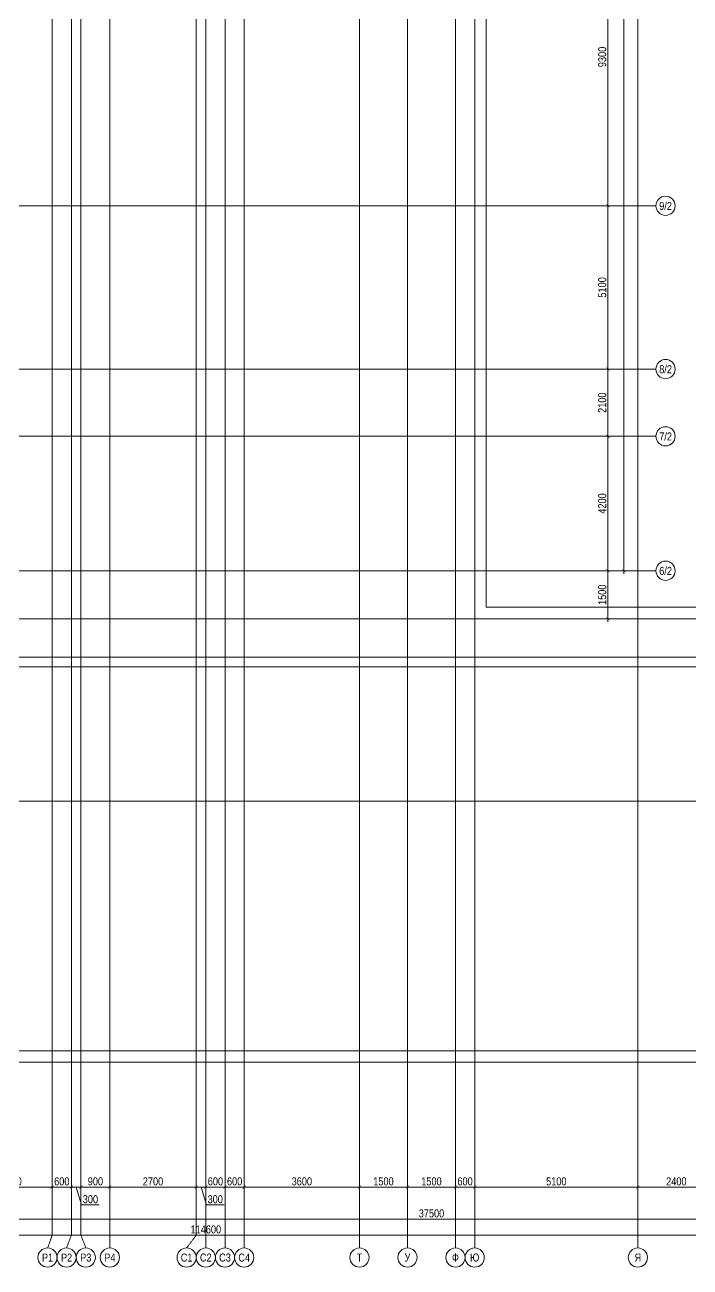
# Model space of a CAD drawing. Header units: millimetres. Extents: x 470010 to 1231400, y -134005 to 421770.
# Drawn here: x 724519 to 745306, y -100366 to -61558 of the extents above; entities that cross this region are included whole.
import ezdxf
from ezdxf.enums import TextEntityAlignment as Align

# ---------------------------------------------------------------- set-up
doc = ezdxf.new("R2010")
doc.units = ezdxf.units.MM
doc.linetypes.add('CENTER2', pattern=[28.575, 19.05, -3.175, 3.175, -3.175])
doc.linetypes.add('DASHED', pattern=[19.05, 12.7, -6.35])
doc.layers.get('Defpoints').update_dxf_attribs({"color": 140})
doc.layers.add('АР_Делит', color=120, linetype='Continuous', lineweight=0, plot=False)
doc.layers.add('РД_Оси_100', color=7, linetype='Continuous', lineweight=0, true_color=0x525252)
doc.layers.add('РД_Оси_размер', color=8, linetype='Continuous', lineweight=0)
doc.styles.add('style1', font='ARIALN.TTF')
doc.styles.add('ккк', font='isocpeur.ttf', dxfattribs={"width": 0.85, "oblique": 15})
doc.dimstyles.new('Dim100_ареал', dxfattribs={"dimscale": 100, "dimtxt": 2.5, "dimasz": 1, "dimexe": 1, "dimexo": 1, "dimgap": 0.5, "dimtad": 1, "dimzin": 12, "dimdsep": 46, "dimtxsty": 'style1', "dimblk": 'ARCHTICK', "dimcen": 1, "dimdle": 1, "dimclrd": 256, "dimclre": 256, "dimaunit": 1, "dimadec": 0, "dimazin": 3, "dimtfac": 1, "dimtmove": 1, "dimatfit": 3, "dimldrblk": 'OPEN30', "dimfxl": 4, "dimfxlon": 1, "dimtolj": 1, "dimtzin": 0, "dimlwd": 9, "dimlwe": 9, "dimarcsym": 0})

# ---------------------------------------------------------------- blocks, each defined once
blk = doc.blocks.new('A-iden')
at = {"linetype": 'Continuous', "lineweight": 5}
blk.add_circle((0, -4), 3, dxfattribs=at)
at = {"color": 0, "linetype": 'Continuous', "lineweight": 20, "style": 'ккк', "width": 0.85}
blk.add_attdef('ID', text='', height=4, dxfattribs=at).set_placement((0.31, -3.85), align=Align.MIDDLE_CENTER)
blk = doc.blocks.new('_ArchTick')
at = {"color": 0, "linetype": 'ByBlock', "const_width": 0.15}
blk.add_lwpolyline([(-0.5, -0.5), (0.5, 0.5)], dxfattribs=at)
blk = doc.blocks.new('*D121')
at = {"layer": 'Defpoints', "color": 0, "transparency": 16777216}
for p in [(49960, -3255), (52500, -3255), (52500, -4255)]:
    blk.add_point(p, dxfattribs=at)
at = {"layer": 'РД_Оси_размер', "lineweight": 9, "transparency": 16777216}
for p, q in [((49960, -3855), (49960, -4355)), ((52500, -3855), (52500, -4355)), ((49860, -4255), (52600, -4255))]:
    blk.add_line(p, q, dxfattribs=at)
at = {"layer": 'РД_Оси_размер', "lineweight": 9, "transparency": 16777216, "xscale": 100, "yscale": 100, "zscale": 100, "rotation": 180}
blk.add_blockref('_ArchTick', (49960, -4255), dxfattribs=at)
at = {"layer": 'РД_Оси_размер', "lineweight": 9, "transparency": 16777216, "xscale": 100, "yscale": 100, "zscale": 100}
blk.add_blockref('_ArchTick', (52500, -4255), dxfattribs=at)
at = {"layer": 'РД_Оси_размер', "color": 0, "transparency": 16777216, "insert": (51230, -4077), "char_height": 250, "attachment_point": 5, "style": 'style1'}
blk.add_mtext('\\A1;2540', dxfattribs=at)
blk = doc.blocks.new('_Open30')
at = {"color": 0, "linetype": 'ByBlock', "lineweight": -2}
for p, q in [((-1, 0.27), (0, 0)), ((0, 0), (-1, -0.27)), ((0, 0), (-1, 0))]:
    blk.add_line(p, q, dxfattribs=at)
blk = doc.blocks.new('*D122')
at = {"layer": 'Defpoints', "color": 0, "transparency": 16777216}
for p in [(52500, -3255), (53100, -3255), (53100, -4255)]:
    blk.add_point(p, dxfattribs=at)
at = {"layer": 'РД_Оси_размер', "lineweight": 9, "transparency": 16777216}
for p, q in [((52500, -3855), (52500, -4355)), ((53100, -3855), (53100, -4355)), ((52400, -4255), (53200, -4255))]:
    blk.add_line(p, q, dxfattribs=at)
at = {"layer": 'РД_Оси_размер', "lineweight": 9, "transparency": 16777216, "xscale": 100, "yscale": 100, "zscale": 100, "rotation": 180}
blk.add_blockref('_ArchTick', (52500, -4255), dxfattribs=at)
at = {"layer": 'РД_Оси_размер', "lineweight": 9, "transparency": 16777216, "xscale": 100, "yscale": 100, "zscale": 100}
blk.add_blockref('_ArchTick', (53100, -4255), dxfattribs=at)
at = {"layer": 'РД_Оси_размер', "color": 0, "transparency": 16777216, "insert": (52800, -4077), "char_height": 250, "attachment_point": 5, "style": 'style1'}
blk.add_mtext('\\A1;600', dxfattribs=at)
blk = doc.blocks.new('*D123')
at = {"layer": 'Defpoints', "color": 0, "transparency": 16777216}
for p in [(53100, -3255), (53400, -3255), (53400, -4255)]:
    blk.add_point(p, dxfattribs=at)
at = {"layer": 'РД_Оси_размер', "lineweight": 9, "transparency": 16777216}
for p, q in [((53100, -3855), (53100, -4355)), ((53400, -3855), (53400, -4355)), ((53000, -4255), (53500, -4255)), ((53250, -4255), (53417, -4813)), ((53417, -4813), (53970, -4813))]:
    blk.add_line(p, q, dxfattribs=at)
at = {"layer": 'РД_Оси_размер', "lineweight": 9, "transparency": 16777216, "xscale": 100, "yscale": 100, "zscale": 100, "rotation": 180}
blk.add_blockref('_ArchTick', (53100, -4255), dxfattribs=at)
at = {"layer": 'РД_Оси_размер', "lineweight": 9, "transparency": 16777216, "xscale": 100, "yscale": 100, "zscale": 100}
blk.add_blockref('_ArchTick', (53400, -4255), dxfattribs=at)
at = {"layer": 'РД_Оси_размер', "color": 0, "transparency": 16777216, "insert": (53694, -4635), "char_height": 250, "attachment_point": 5, "style": 'style1'}
blk.add_mtext('\\A1;300', dxfattribs=at)
blk = doc.blocks.new('*D124')
at = {"layer": 'Defpoints', "color": 0, "transparency": 16777216}
for p in [(53400, -3255), (54300, -3255), (54300, -4255)]:
    blk.add_point(p, dxfattribs=at)
at = {"layer": 'РД_Оси_размер', "lineweight": 9, "transparency": 16777216}
for p, q in [((53400, -3855), (53400, -4355)), ((54300, -3855), (54300, -4355)), ((53300, -4255), (54400, -4255))]:
    blk.add_line(p, q, dxfattribs=at)
at = {"layer": 'РД_Оси_размер', "lineweight": 9, "transparency": 16777216, "xscale": 100, "yscale": 100, "zscale": 100, "rotation": 180}
blk.add_blockref('_ArchTick', (53400, -4255), dxfattribs=at)
at = {"layer": 'РД_Оси_размер', "lineweight": 9, "transparency": 16777216, "xscale": 100, "yscale": 100, "zscale": 100}
blk.add_blockref('_ArchTick', (54300, -4255), dxfattribs=at)
at = {"layer": 'РД_Оси_размер', "color": 0, "transparency": 16777216, "insert": (53850, -4077), "char_height": 250, "attachment_point": 5, "style": 'style1'}
blk.add_mtext('\\A1;900', dxfattribs=at)
blk = doc.blocks.new('*D125')
at = {"layer": 'Defpoints', "color": 0, "transparency": 16777216}
for p in [(54300, -3255), (57000, -3255), (57000, -4255)]:
    blk.add_point(p, dxfattribs=at)
at = {"layer": 'РД_Оси_размер', "lineweight": 9, "transparency": 16777216}
for p, q in [((54300, -3855), (54300, -4355)), ((57000, -3855), (57000, -4355)), ((54200, -4255), (57100, -4255))]:
    blk.add_line(p, q, dxfattribs=at)
at = {"layer": 'РД_Оси_размер', "lineweight": 9, "transparency": 16777216, "xscale": 100, "yscale": 100, "zscale": 100, "rotation": 180}
blk.add_blockref('_ArchTick', (54300, -4255), dxfattribs=at)
at = {"layer": 'РД_Оси_размер', "lineweight": 9, "transparency": 16777216, "xscale": 100, "yscale": 100, "zscale": 100}
blk.add_blockref('_ArchTick', (57000, -4255), dxfattribs=at)
at = {"layer": 'РД_Оси_размер', "color": 0, "transparency": 16777216, "insert": (55650, -4077), "char_height": 250, "attachment_point": 5, "style": 'style1'}
blk.add_mtext('\\A1;2700', dxfattribs=at)
blk = doc.blocks.new('*D126')
at = {"layer": 'Defpoints', "color": 0, "transparency": 16777216}
for p in [(57000, -3255), (57300, -3255), (57300, -4255)]:
    blk.add_point(p, dxfattribs=at)
at = {"layer": 'РД_Оси_размер', "lineweight": 9, "transparency": 16777216}
for p, q in [((57000, -3855), (57000, -4355)), ((57300, -3855), (57300, -4355)), ((56900, -4255), (57400, -4255)), ((57150, -4255), (57317, -4813)), ((57317, -4813), (57870, -4813))]:
    blk.add_line(p, q, dxfattribs=at)
at = {"layer": 'РД_Оси_размер', "lineweight": 9, "transparency": 16777216, "xscale": 100, "yscale": 100, "zscale": 100, "rotation": 180}
blk.add_blockref('_ArchTick', (57000, -4255), dxfattribs=at)
at = {"layer": 'РД_Оси_размер', "lineweight": 9, "transparency": 16777216, "xscale": 100, "yscale": 100, "zscale": 100}
blk.add_blockref('_ArchTick', (57300, -4255), dxfattribs=at)
at = {"layer": 'РД_Оси_размер', "color": 0, "transparency": 16777216, "insert": (57594, -4635), "char_height": 250, "attachment_point": 5, "style": 'style1'}
blk.add_mtext('\\A1;300', dxfattribs=at)
blk = doc.blocks.new('*D127')
at = {"layer": 'Defpoints', "color": 0, "transparency": 16777216}
for p in [(57300, -3255), (57900, -3255), (57900, -4255)]:
    blk.add_point(p, dxfattribs=at)
at = {"layer": 'РД_Оси_размер', "lineweight": 9, "transparency": 16777216}
for p, q in [((57300, -3855), (57300, -4355)), ((57900, -3855), (57900, -4355)), ((57200, -4255), (58000, -4255))]:
    blk.add_line(p, q, dxfattribs=at)
at = {"layer": 'РД_Оси_размер', "lineweight": 9, "transparency": 16777216, "xscale": 100, "yscale": 100, "zscale": 100, "rotation": 180}
blk.add_blockref('_ArchTick', (57300, -4255), dxfattribs=at)
at = {"layer": 'РД_Оси_размер', "lineweight": 9, "transparency": 16777216, "xscale": 100, "yscale": 100, "zscale": 100}
blk.add_blockref('_ArchTick', (57900, -4255), dxfattribs=at)
at = {"layer": 'РД_Оси_размер', "color": 0, "transparency": 16777216, "insert": (57600, -4077), "char_height": 250, "attachment_point": 5, "style": 'style1'}
blk.add_mtext('\\A1;600', dxfattribs=at)
blk = doc.blocks.new('*D128')
at = {"layer": 'Defpoints', "color": 0, "transparency": 16777216}
for p in [(57900, -3255), (58500, -3255), (58500, -4255)]:
    blk.add_point(p, dxfattribs=at)
at = {"layer": 'РД_Оси_размер', "lineweight": 9, "transparency": 16777216}
for p, q in [((57900, -3855), (57900, -4355)), ((58500, -3855), (58500, -4355)), ((57800, -4255), (58600, -4255))]:
    blk.add_line(p, q, dxfattribs=at)
at = {"layer": 'РД_Оси_размер', "lineweight": 9, "transparency": 16777216, "xscale": 100, "yscale": 100, "zscale": 100, "rotation": 180}
blk.add_blockref('_ArchTick', (57900, -4255), dxfattribs=at)
at = {"layer": 'РД_Оси_размер', "lineweight": 9, "transparency": 16777216, "xscale": 100, "yscale": 100, "zscale": 100}
blk.add_blockref('_ArchTick', (58500, -4255), dxfattribs=at)
at = {"layer": 'РД_Оси_размер', "color": 0, "transparency": 16777216, "insert": (58200, -4077), "char_height": 250, "attachment_point": 5, "style": 'style1'}
blk.add_mtext('\\A1;600', dxfattribs=at)
blk = doc.blocks.new('*D129')
at = {"layer": 'Defpoints', "color": 0, "transparency": 16777216}
for p in [(58500, -3255), (62100, -3255), (62100, -4255)]:
    blk.add_point(p, dxfattribs=at)
at = {"layer": 'РД_Оси_размер', "lineweight": 9, "transparency": 16777216}
for p, q in [((58500, -3855), (58500, -4355)), ((62100, -3855), (62100, -4355)), ((58400, -4255), (62200, -4255))]:
    blk.add_line(p, q, dxfattribs=at)
at = {"layer": 'РД_Оси_размер', "lineweight": 9, "transparency": 16777216, "xscale": 100, "yscale": 100, "zscale": 100, "rotation": 180}
blk.add_blockref('_ArchTick', (58500, -4255), dxfattribs=at)
at = {"layer": 'РД_Оси_размер', "lineweight": 9, "transparency": 16777216, "xscale": 100, "yscale": 100, "zscale": 100}
blk.add_blockref('_ArchTick', (62100, -4255), dxfattribs=at)
at = {"layer": 'РД_Оси_размер', "color": 0, "transparency": 16777216, "insert": (60300, -4077), "char_height": 250, "attachment_point": 5, "style": 'style1'}
blk.add_mtext('\\A1;3600', dxfattribs=at)
blk = doc.blocks.new('*D130')
at = {"layer": 'Defpoints', "color": 0, "transparency": 16777216}
for p in [(62100, -3255), (63600, -3255), (63600, -4255)]:
    blk.add_point(p, dxfattribs=at)
at = {"layer": 'РД_Оси_размер', "lineweight": 9, "transparency": 16777216}
for p, q in [((62100, -3855), (62100, -4355)), ((63600, -3855), (63600, -4355)), ((62000, -4255), (63700, -4255))]:
    blk.add_line(p, q, dxfattribs=at)
at = {"layer": 'РД_Оси_размер', "lineweight": 9, "transparency": 16777216, "xscale": 100, "yscale": 100, "zscale": 100, "rotation": 180}
blk.add_blockref('_ArchTick', (62100, -4255), dxfattribs=at)
at = {"layer": 'РД_Оси_размер', "lineweight": 9, "transparency": 16777216, "xscale": 100, "yscale": 100, "zscale": 100}
blk.add_blockref('_ArchTick', (63600, -4255), dxfattribs=at)
at = {"layer": 'РД_Оси_размер', "color": 0, "transparency": 16777216, "insert": (62850, -4077), "char_height": 250, "attachment_point": 5, "style": 'style1'}
blk.add_mtext('\\A1;1500', dxfattribs=at)
blk = doc.blocks.new('*D131')
at = {"layer": 'Defpoints', "color": 0, "transparency": 16777216}
for p in [(63600, -3255), (65100, -3255), (65100, -4255)]:
    blk.add_point(p, dxfattribs=at)
at = {"layer": 'РД_Оси_размер', "lineweight": 9, "transparency": 16777216}
for p, q in [((63600, -3855), (63600, -4355)), ((65100, -3855), (65100, -4355)), ((63500, -4255), (65200, -4255))]:
    blk.add_line(p, q, dxfattribs=at)
at = {"layer": 'РД_Оси_размер', "lineweight": 9, "transparency": 16777216, "xscale": 100, "yscale": 100, "zscale": 100, "rotation": 180}
blk.add_blockref('_ArchTick', (63600, -4255), dxfattribs=at)
at = {"layer": 'РД_Оси_размер', "lineweight": 9, "transparency": 16777216, "xscale": 100, "yscale": 100, "zscale": 100}
blk.add_blockref('_ArchTick', (65100, -4255), dxfattribs=at)
at = {"layer": 'РД_Оси_размер', "color": 0, "transparency": 16777216, "insert": (64350, -4077), "char_height": 250, "attachment_point": 5, "style": 'style1'}
blk.add_mtext('\\A1;1500', dxfattribs=at)
blk = doc.blocks.new('*D132')
at = {"layer": 'Defpoints', "color": 0, "transparency": 16777216}
for p in [(65100, -3255), (65700, -3255), (65700, -4255)]:
    blk.add_point(p, dxfattribs=at)
at = {"layer": 'РД_Оси_размер', "lineweight": 9, "transparency": 16777216}
for p, q in [((65100, -3855), (65100, -4355)), ((65700, -3855), (65700, -4355)), ((65000, -4255), (65800, -4255))]:
    blk.add_line(p, q, dxfattribs=at)
at = {"layer": 'РД_Оси_размер', "lineweight": 9, "transparency": 16777216, "xscale": 100, "yscale": 100, "zscale": 100, "rotation": 180}
blk.add_blockref('_ArchTick', (65100, -4255), dxfattribs=at)
at = {"layer": 'РД_Оси_размер', "lineweight": 9, "transparency": 16777216, "xscale": 100, "yscale": 100, "zscale": 100}
blk.add_blockref('_ArchTick', (65700, -4255), dxfattribs=at)
at = {"layer": 'РД_Оси_размер', "color": 0, "transparency": 16777216, "insert": (65400, -4077), "char_height": 250, "attachment_point": 5, "style": 'style1'}
blk.add_mtext('\\A1;600', dxfattribs=at)
blk = doc.blocks.new('*D133')
at = {"layer": 'Defpoints', "color": 0, "transparency": 16777216}
for p in [(65700, -3255), (70800, -3255), (70800, -4255)]:
    blk.add_point(p, dxfattribs=at)
at = {"layer": 'РД_Оси_размер', "lineweight": 9, "transparency": 16777216}
for p, q in [((65700, -3855), (65700, -4355)), ((70800, -3855), (70800, -4355)), ((65600, -4255), (70900, -4255))]:
    blk.add_line(p, q, dxfattribs=at)
at = {"layer": 'РД_Оси_размер', "lineweight": 9, "transparency": 16777216, "xscale": 100, "yscale": 100, "zscale": 100, "rotation": 180}
blk.add_blockref('_ArchTick', (65700, -4255), dxfattribs=at)
at = {"layer": 'РД_Оси_размер', "lineweight": 9, "transparency": 16777216, "xscale": 100, "yscale": 100, "zscale": 100}
blk.add_blockref('_ArchTick', (70800, -4255), dxfattribs=at)
at = {"layer": 'РД_Оси_размер', "color": 0, "transparency": 16777216, "insert": (68250, -4077), "char_height": 250, "attachment_point": 5, "style": 'style1'}
blk.add_mtext('\\A1;5100', dxfattribs=at)
blk = doc.blocks.new('*D134')
at = {"layer": 'Defpoints', "color": 0, "transparency": 16777216}
for p in [(70800, -3255), (73200, -3255), (73200, -4255)]:
    blk.add_point(p, dxfattribs=at)
at = {"layer": 'РД_Оси_размер', "lineweight": 9, "transparency": 16777216}
for p, q in [((70800, -3855), (70800, -4355)), ((73200, -3855), (73200, -4355)), ((70700, -4255), (73300, -4255))]:
    blk.add_line(p, q, dxfattribs=at)
at = {"layer": 'РД_Оси_размер', "lineweight": 9, "transparency": 16777216, "xscale": 100, "yscale": 100, "zscale": 100, "rotation": 180}
blk.add_blockref('_ArchTick', (70800, -4255), dxfattribs=at)
at = {"layer": 'РД_Оси_размер', "lineweight": 9, "transparency": 16777216, "xscale": 100, "yscale": 100, "zscale": 100}
blk.add_blockref('_ArchTick', (73200, -4255), dxfattribs=at)
at = {"layer": 'РД_Оси_размер', "color": 0, "transparency": 16777216, "insert": (72000, -4077), "char_height": 250, "attachment_point": 5, "style": 'style1'}
blk.add_mtext('\\A1;2400', dxfattribs=at)
blk = doc.blocks.new('*D233')
at = {"layer": 'Defpoints', "color": 0, "transparency": 16777216}
for p in [(0, -3255), (114600, -3255), (114600, -5755)]:
    blk.add_point(p, dxfattribs=at)
at = {"layer": 'РД_Оси_размер', "lineweight": 9, "transparency": 16777216}
for p, q in [((0, -5355), (0, -5855)), ((114600, -5355), (114600, -5855)), ((-100, -5755), (114700, -5755))]:
    blk.add_line(p, q, dxfattribs=at)
at = {"layer": 'РД_Оси_размер', "lineweight": 9, "transparency": 16777216, "xscale": 100, "yscale": 100, "zscale": 100, "rotation": 180}
blk.add_blockref('_ArchTick', (0, -5755), dxfattribs=at)
at = {"layer": 'РД_Оси_размер', "lineweight": 9, "transparency": 16777216, "xscale": 100, "yscale": 100, "zscale": 100}
blk.add_blockref('_ArchTick', (114600, -5755), dxfattribs=at)
at = {"layer": 'РД_Оси_размер', "color": 0, "transparency": 16777216, "insert": (57300, -5577), "char_height": 250, "attachment_point": 5, "style": 'style1'}
blk.add_mtext('\\A1;114600', dxfattribs=at)
blk = doc.blocks.new('*D190')
at = {"layer": 'Defpoints', "color": 0, "transparency": 16777216}
for p in [(68364, 68320), (70364, 68320), (68364, 15000)]:
    blk.add_point(p, dxfattribs=at)
at = {"layer": 'РД_Оси_размер', "lineweight": 9, "transparency": 16777216}
for p, q in [((69964, 68320), (70464, 68320)), ((70364, 14900), (70364, 68420)), ((69964, 15000), (70464, 15000))]:
    blk.add_line(p, q, dxfattribs=at)
at = {"layer": 'РД_Оси_размер', "lineweight": 9, "transparency": 16777216, "xscale": 100, "yscale": 100, "zscale": 100}
for p, rotation in [((70364, 68320), 90), ((70364, 15000), 270)]:
    blk.add_blockref('_ArchTick', p, dxfattribs=dict(at, rotation=rotation))
at = {"layer": 'РД_Оси_размер', "color": 0, "transparency": 16777216, "insert": (70186, 41660), "char_height": 250, "attachment_point": 5, "rotation": 90, "style": 'style1'}
blk.add_mtext('\\A1;53320', dxfattribs=at)
blk = doc.blocks.new('*D222')
at = {"layer": 'Defpoints', "color": 0, "transparency": 16777216}
for p in [(68364, 35700), (68364, 26400), (69864, 26400)]:
    blk.add_point(p, dxfattribs=at)
at = {"layer": 'РД_Оси_размер', "lineweight": 9, "transparency": 16777216}
for p, q in [((69864, 35800), (69864, 26300)), ((69464, 35700), (69964, 35700)), ((69464, 26400), (69964, 26400))]:
    blk.add_line(p, q, dxfattribs=at)
at = {"layer": 'РД_Оси_размер', "lineweight": 9, "transparency": 16777216, "xscale": 100, "yscale": 100, "zscale": 100}
for p, rotation in [((69864, 35700), 90), ((69864, 26400), 270)]:
    blk.add_blockref('_ArchTick', p, dxfattribs=dict(at, rotation=rotation))
at = {"layer": 'РД_Оси_размер', "color": 0, "transparency": 16777216, "insert": (69686, 31050), "char_height": 250, "attachment_point": 5, "rotation": 90, "style": 'style1'}
blk.add_mtext('\\A1;9300', dxfattribs=at)
blk = doc.blocks.new('*D221')
at = {"layer": 'Defpoints', "color": 0, "transparency": 16777216}
for p in [(68364, 26400), (68364, 21300), (69864, 21300)]:
    blk.add_point(p, dxfattribs=at)
at = {"layer": 'РД_Оси_размер', "lineweight": 9, "transparency": 16777216}
for p, q in [((69464, 26400), (69964, 26400)), ((69864, 26500), (69864, 21200)), ((69464, 21300), (69964, 21300))]:
    blk.add_line(p, q, dxfattribs=at)
at = {"layer": 'РД_Оси_размер', "lineweight": 9, "transparency": 16777216, "xscale": 100, "yscale": 100, "zscale": 100}
for p, rotation in [((69864, 26400), 90), ((69864, 21300), 270)]:
    blk.add_blockref('_ArchTick', p, dxfattribs=dict(at, rotation=rotation))
at = {"layer": 'РД_Оси_размер', "color": 0, "transparency": 16777216, "insert": (69686, 23850), "char_height": 250, "attachment_point": 5, "rotation": 90, "style": 'style1'}
blk.add_mtext('\\A1;5100', dxfattribs=at)
blk = doc.blocks.new('*D220')
at = {"layer": 'Defpoints', "color": 0, "transparency": 16777216}
for p in [(68364, 21300), (68364, 19200), (69864, 19200)]:
    blk.add_point(p, dxfattribs=at)
at = {"layer": 'РД_Оси_размер', "lineweight": 9, "transparency": 16777216}
for p, q in [((69864, 21400), (69864, 19100)), ((69464, 21300), (69964, 21300)), ((69464, 19200), (69964, 19200))]:
    blk.add_line(p, q, dxfattribs=at)
at = {"layer": 'РД_Оси_размер', "lineweight": 9, "transparency": 16777216, "xscale": 100, "yscale": 100, "zscale": 100}
for p, rotation in [((69864, 21300), 90), ((69864, 19200), 270)]:
    blk.add_blockref('_ArchTick', p, dxfattribs=dict(at, rotation=rotation))
at = {"layer": 'РД_Оси_размер', "color": 0, "transparency": 16777216, "insert": (69686, 20250), "char_height": 250, "attachment_point": 5, "rotation": 90, "style": 'style1'}
blk.add_mtext('\\A1;2100', dxfattribs=at)
blk = doc.blocks.new('*D219')
at = {"layer": 'Defpoints', "color": 0, "transparency": 16777216}
for p in [(68364, 19200), (68364, 15000), (69864, 15000)]:
    blk.add_point(p, dxfattribs=at)
at = {"layer": 'РД_Оси_размер', "lineweight": 9, "transparency": 16777216}
for p, q in [((69464, 19200), (69964, 19200)), ((69864, 19300), (69864, 14900)), ((69464, 15000), (69964, 15000))]:
    blk.add_line(p, q, dxfattribs=at)
at = {"layer": 'РД_Оси_размер', "lineweight": 9, "transparency": 16777216, "xscale": 100, "yscale": 100, "zscale": 100}
for p, rotation in [((69864, 19200), 90), ((69864, 15000), 270)]:
    blk.add_blockref('_ArchTick', p, dxfattribs=dict(at, rotation=rotation))
at = {"layer": 'РД_Оси_размер', "color": 0, "transparency": 16777216, "insert": (69686, 17100), "char_height": 250, "attachment_point": 5, "rotation": 90, "style": 'style1'}
blk.add_mtext('\\A1;4200', dxfattribs=at)
blk = doc.blocks.new('*D218')
at = {"layer": 'Defpoints', "color": 0, "transparency": 16777216}
for p in [(68364, 15000), (68364, 13500), (69864, 13500)]:
    blk.add_point(p, dxfattribs=at)
at = {"layer": 'РД_Оси_размер', "lineweight": 9, "transparency": 16777216}
for p, q in [((69464, 15000), (69964, 15000)), ((69864, 15100), (69864, 13400)), ((69464, 13500), (69964, 13500))]:
    blk.add_line(p, q, dxfattribs=at)
at = {"layer": 'РД_Оси_размер', "lineweight": 9, "transparency": 16777216, "xscale": 100, "yscale": 100, "zscale": 100}
for p, rotation in [((69864, 15000), 90), ((69864, 13500), 270)]:
    blk.add_blockref('_ArchTick', p, dxfattribs=dict(at, rotation=rotation))
at = {"layer": 'РД_Оси_размер', "color": 0, "transparency": 16777216, "insert": (69686, 14250), "char_height": 250, "attachment_point": 5, "rotation": 90, "style": 'style1'}
blk.add_mtext('\\A1;1500', dxfattribs=at)
blk = doc.blocks.new('*D213')
at = {"layer": 'Defpoints', "color": 0, "transparency": 16777216}
for p in [(45600, -3255), (83100, -3255), (83100, -5255)]:
    blk.add_point(p, dxfattribs=at)
at = {"layer": 'РД_Оси_размер', "lineweight": 9, "transparency": 16777216}
for p, q in [((45600, -4855), (45600, -5355)), ((83100, -4855), (83100, -5355)), ((45500, -5255), (83200, -5255))]:
    blk.add_line(p, q, dxfattribs=at)
at = {"layer": 'РД_Оси_размер', "lineweight": 9, "transparency": 16777216, "xscale": 100, "yscale": 100, "zscale": 100, "rotation": 180}
blk.add_blockref('_ArchTick', (45600, -5255), dxfattribs=at)
at = {"layer": 'РД_Оси_размер', "lineweight": 9, "transparency": 16777216, "xscale": 100, "yscale": 100, "zscale": 100}
blk.add_blockref('_ArchTick', (83100, -5255), dxfattribs=at)
at = {"layer": 'РД_Оси_размер', "color": 0, "transparency": 16777216, "insert": (64350, -5077), "char_height": 250, "attachment_point": 5, "style": 'style1'}
blk.add_mtext('\\A1;37500', dxfattribs=at)
blk = doc.blocks.new('СОШ_2200_АР_ОСИ_М100_28.05.24')
at = {"layer": 'АР_Делит', "color": 251, "linetype": 'DASHED', "true_color": 0x636466}
blk.add_lwpolyline([(114955, 135155), (114955, -355), (93595.036, -355), (93595.036, 13855), (94145, 13855), (94145, 68320), (66055, 68320), (66055, 13857.73), (83455, 13857.73), (83455, -355), (45245, -355), (45245, 13145), (44695, 13145), (44695, 26755), (45245, 26755), (45245, 68320), (20455, 68320), (20455, 26755), (27955, 26755), (27955, 13145), (-355, 13145), (-355, 100855)], dxfattribs=at)
at = {"layer": 'РД_Оси_100', "color": 251, "linetype": 'CENTER2', "true_color": 0x636466}
for p, q in [((63600, -6155), (63600, 139938.679)), ((65100, -6155), (65100, 139938.679)), ((70800, -6155), (70800, 90900)), ((62100, -6155), (62100, 73302.739)), ((43327.994, 26400), (71363.995, 26400)), ((71363.995, 19200), (33000, 19200)), ((71363.995, 15000), (33000, 15000)), ((33000, 13500), (85055, 13500)), ((65700, 13500), (71364.045, 13500)), ((33000, 7800), (85055, 7800)), ((33000, 0), (85055, 0))]:
    blk.add_line(p, q, dxfattribs=at)
for points in [[(52500, 139938.679), (52500, -5755), (52358.276, -6155)], [(53100, 139938.679), (53100, -5755), (52949.266, -6155)], [(54300, 139938.679), (54300, -6155)], [(57300, 139938.679), (57300, -6155)], [(58500, 139938.679), (58500, -6155)], [(65700, -6155), (65700, 139938.679)], [(53400, 70753.904), (53400, -5755), (53550, -6155)], [(57000, 70839.76), (57000, -5755), (56700, -6155)], [(57900, 70753.904), (57900, -6155)], [(33000, 21300), (71363.995, 21300)], [(85055, 12300), (33500, 12300), (33000, 12450)], [(85055, 12000), (33500, 12000), (33000, 11850)]]:
    blk.add_lwpolyline(points, dxfattribs=at)
at = {"layer": 'РД_Оси_100', "color": 251, "true_color": 0x636466}
ref = blk.add_blockref('A-iden', (71663.995, 26800), dxfattribs=dict(at, xscale=100, yscale=100, zscale=100))
ref.add_attrib('ID', '9/2', dxfattribs={"layer": '0', "linetype": 'Continuous', "height": 250, "style": 'style1'}).set_placement((71663.995, 26400), align=Align.MIDDLE)
ref = blk.add_blockref('A-iden', (71663.995, 21700), dxfattribs=dict(at, xscale=100, yscale=100, zscale=100))
ref.add_attrib('ID', '8/2', dxfattribs={"layer": '0', "linetype": 'Continuous', "height": 250, "style": 'style1'}).set_placement((71663.995, 21300), align=Align.MIDDLE)
ref = blk.add_blockref('A-iden', (71663.995, 19600), dxfattribs=dict(at, xscale=100, yscale=100, zscale=100))
ref.add_attrib('ID', '7/2', dxfattribs={"layer": '0', "linetype": 'Continuous', "height": 250, "style": 'style1'}).set_placement((71663.995, 19200), align=Align.MIDDLE)
ref = blk.add_blockref('A-iden', (71663.995, 15400), dxfattribs=dict(at, xscale=100, yscale=100, zscale=100))
ref.add_attrib('ID', '6/2', dxfattribs={"layer": '0', "linetype": 'Continuous', "height": 250, "style": 'style1'}).set_placement((71663.995, 15000), align=Align.MIDDLE)
ref = blk.add_blockref('A-iden', (52353.771, -6054.966), dxfattribs=dict(at, xscale=100, yscale=100, zscale=100))
ref.add_attrib('ID', 'Р1', dxfattribs={"layer": '0', "linetype": 'Continuous', "height": 250, "style": 'style1'}).set_placement((52353.771, -6454.966), align=Align.MIDDLE)
ref = blk.add_blockref('A-iden', (52948.532, -6054.999), dxfattribs=dict(at, xscale=100, yscale=100, zscale=100))
ref.add_attrib('ID', 'Р2', dxfattribs={"layer": '0', "linetype": 'Continuous', "height": 250, "style": 'style1'}).set_placement((52948.532, -6454.999), align=Align.MIDDLE)
ref = blk.add_blockref('A-iden', (53549.266, -6054.999), dxfattribs=dict(at, xscale=100, yscale=100, zscale=100))
ref.add_attrib('ID', 'Р3', dxfattribs={"layer": '0', "linetype": 'Continuous', "height": 250, "style": 'style1'}).set_placement((53549.266, -6454.999), align=Align.MIDDLE)
ref = blk.add_blockref('A-iden', (54300.734, -6054.999), dxfattribs=dict(at, xscale=100, yscale=100, zscale=100))
ref.add_attrib('ID', 'Р4', dxfattribs={"layer": '0', "linetype": 'Continuous', "height": 250, "style": 'style1'}).set_placement((54300.734, -6454.999), align=Align.MIDDLE)
ref = blk.add_blockref('A-iden', (56700, -6055), dxfattribs=dict(at, xscale=100, yscale=100, zscale=100))
ref.add_attrib('ID', 'С1', dxfattribs={"layer": '0', "linetype": 'Continuous', "height": 250, "style": 'style1'}).set_placement((56700, -6455), align=Align.MIDDLE)
ref = blk.add_blockref('A-iden', (57299.266, -6054.999), dxfattribs=dict(at, xscale=100, yscale=100, zscale=100))
ref.add_attrib('ID', 'С2', dxfattribs={"layer": '0', "linetype": 'Continuous', "height": 250, "style": 'style1'}).set_placement((57299.266, -6454.999), align=Align.MIDDLE)
ref = blk.add_blockref('A-iden', (57899.266, -6054.999), dxfattribs=dict(at, xscale=100, yscale=100, zscale=100))
ref.add_attrib('ID', 'С3', dxfattribs={"layer": '0', "linetype": 'Continuous', "height": 250, "style": 'style1'}).set_placement((57899.266, -6454.999), align=Align.MIDDLE)
ref = blk.add_blockref('A-iden', (58499.266, -6054.999), dxfattribs=dict(at, xscale=100, yscale=100, zscale=100))
ref.add_attrib('ID', 'С4', dxfattribs={"layer": '0', "linetype": 'Continuous', "height": 250, "style": 'style1'}).set_placement((58499.266, -6454.999), align=Align.MIDDLE)
ref = blk.add_blockref('A-iden', (62100, -6054.999), dxfattribs=dict(at, xscale=100, yscale=100, zscale=100))
ref.add_attrib('ID', 'Т', dxfattribs={"layer": '0', "linetype": 'Continuous', "height": 250, "style": 'style1'}).set_placement((62100, -6454.999), align=Align.MIDDLE)
ref = blk.add_blockref('A-iden', (63600, -6054.999), dxfattribs=dict(at, xscale=100, yscale=100, zscale=100))
ref.add_attrib('ID', 'У', dxfattribs={"layer": '0', "linetype": 'Continuous', "height": 250, "style": 'style1'}).set_placement((63600, -6454.999), align=Align.MIDDLE)
ref = blk.add_blockref('A-iden', (65100, -6054.999), dxfattribs=dict(at, xscale=100, yscale=100, zscale=100))
ref.add_attrib('ID', 'Ф', dxfattribs={"layer": '0', "linetype": 'Continuous', "height": 250, "style": 'style1'}).set_placement((65100, -6454.999), align=Align.MIDDLE)
ref = blk.add_blockref('A-iden', (65700.734, -6054.999), dxfattribs=dict(at, xscale=100, yscale=100, zscale=100))
ref.add_attrib('ID', 'Ю', dxfattribs={"layer": '0', "linetype": 'Continuous', "height": 250, "style": 'style1'}).set_placement((65700.734, -6454.999), align=Align.MIDDLE)
ref = blk.add_blockref('A-iden', (70800, -6054.999), dxfattribs=dict(at, xscale=100, yscale=100, zscale=100))
ref.add_attrib('ID', 'Я', dxfattribs={"layer": '0', "linetype": 'Continuous', "height": 250, "style": 'style1'}).set_placement((70800, -6454.999), align=Align.MIDDLE)
at = {"layer": 'РД_Оси_размер', "color": 251, "true_color": 0x636466}
for base, p1, p2, picture, middle in [((70363.995, 68320), (68363.995, 15000), (68363.995, 68320), '*D190', (70186.352, 41660)), ((69863.995, 26400), (68363.995, 35700), (68363.995, 26400), '*D222', (69686.352, 31050)), ((69863.995, 21300), (68363.995, 26400), (68363.995, 21300), '*D221', (69686.352, 23850)), ((69863.995, 19200), (68363.995, 21300), (68363.995, 19200), '*D220', (69686.352, 20250)), ((69863.995, 15000), (68363.995, 19200), (68363.995, 15000), '*D219', (69686.352, 17100)), ((69863.995, 13500), (68363.995, 15000), (68363.995, 13500), '*D218', (69686.352, 14250))]:
    dim = blk.add_linear_dim(base=base, p1=p1, p2=p2, angle=90, dimstyle='Dim100_ареал', dxfattribs=at)
    dim.commit()
    dim.dimension.update_dxf_attribs({"geometry": picture, "text_midpoint": middle})
for base, p1, p2, picture, middle in [((114600, -5755), (0, -3255), (114600, -3255), '*D233', (57300, -5577.357)), ((83100, -5255), (45600, -3255), (83100, -3255), '*D213', (64350, -5077.357)), ((52500, -4255), (49960, -3255), (52500, -3255), '*D121', (51230, -4077.357)), ((53100, -4255), (52500, -3255), (53100, -3255), '*D122', (52800, -4077.357)), ((53400, -4255), (53100, -3255), (53400, -3255), '*D123', (53467.379, -4635.286)), ((54300, -4255), (53400, -3255), (54300, -3255), '*D124', (53850, -4077.357)), ((57000, -4255), (54300, -3255), (57000, -3255), '*D125', (55650, -4077.357)), ((57300, -4255), (57000, -3255), (57300, -3255), '*D126', (57367.379, -4635.286)), ((57900, -4255), (57300, -3255), (57900, -3255), '*D127', (57600, -4077.357)), ((58500, -4255), (57900, -3255), (58500, -3255), '*D128', (58200, -4077.357)), ((62100, -4255), (58500, -3255), (62100, -3255), '*D129', (60300, -4077.357)), ((63600, -4255), (62100, -3255), (63600, -3255), '*D130', (62850, -4077.357)), ((65100, -4255), (63600, -3255), (65100, -3255), '*D131', (64350, -4077.357)), ((65700, -4255), (65100, -3255), (65700, -3255), '*D132', (65400, -4077.357)), ((70800, -4255), (65700, -3255), (70800, -3255), '*D133', (68250, -4077.357)), ((73200, -4255), (70800, -3255), (73200, -3255), '*D134', (72000, -4077.357))]:
    dim = blk.add_linear_dim(base=base, p1=p1, p2=p2, dimstyle='Dim100_ареал', dxfattribs=at)
    dim.commit()
    dim.dimension.update_dxf_attribs({"geometry": picture, "text_midpoint": middle})
blk = doc.blocks.new('A$C9108343f')
at = {"layer": 'РД_Оси_100'}
blk.add_blockref('СОШ_2200_АР_ОСИ_М100_28.05.24', (7155, 6755), dxfattribs=at)
at = {"layer": 'Defpoints', "color": 18, "true_color": 0x000000, "style": 'style1'}
for p in [(143949, 316089), (143975, 281640), (143890, 273245), (143840, 264277), (143968, 254892), (12252, 104178), (12383, 96023)]:
    blk.add_attdef('АР-ПОМЕЩЕНИЕ:НАИМЕНОВАНИЕ', text='', height=100, dxfattribs=at).set_placement(p, align=Align.MIDDLE)
at = {"layer": 'Defpoints', "color": 18, "true_color": 0x000000, "style": 'style1', "flags": 8}
for p in [(143951, 279099), (143848, 269251), (143875, 260094), (144050, 250825), (143343, 237876), (155897, 237966), (163419, 238153), (183037, 237966)]:
    blk.add_attdef('АР-ПОМЕЩЕНИЕ:НАИМЕНОВАНИЕ', text='', height=100, dxfattribs=at).set_placement(p, align=Align.MIDDLE)

msp = doc.modelspace()

# ---------------------------------------------------------------- block references
msp.add_blockref('A$C9108343f', (665718.612, -100366.242))
at = {"layer": 'РД_Оси_100'}
msp.add_blockref('СОШ_2200_АР_ОСИ_М100_28.05.24', (672873.57, -93611.242), dxfattribs=at)

doc.saveas('drawing.dxf')
